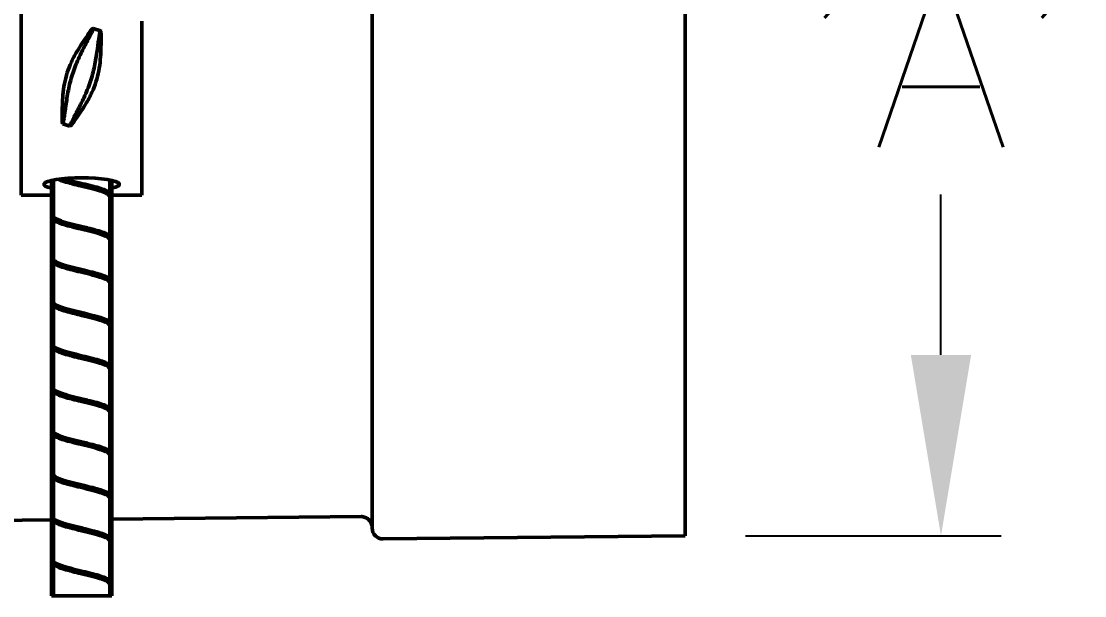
# Model space of a CAD drawing. Header units: inches. Extents: x 6 to 170, y 1 to 50.
# Drawn here: x 161.55 to 170.36, y 8.56 to 13.32 of the extents above; entities that cross this region are included whole.
import ezdxf

# ---------------------------------------------------------------- set-up
doc = ezdxf.new("R2010")
doc.units = ezdxf.units.IN
doc.header["$LTSCALE"] = 8
doc.header["$MEASUREMENT"] = 0
doc.layers.add('Visible (ANSI)', color=7, linetype='Continuous', lineweight=50)
doc.styles.get("Standard").update_dxf_attribs({"font": 'romans.shx'})
doc.dimstyles.get("Standard").update_dxf_attribs({"dimtxt": 1.5, "dimasz": 0.75, "dimexe": 0.5, "dimexo": 0.5, "dimgap": 0.09, "dimtad": 0, "dimtih": 1, "dimtoh": 1, "dimdec": 5, "dimzin": 0, "dimdsep": 46, "dimlunit": 5, "dimtxsty": 'Standard', "dimcen": 0, "dimclrd": 256, "dimclre": 256, "dimclrt": 256, "dimadec": 0, "dimazin": 0, "dimtfac": 0.75, "dimtdec": 5, "dimtofl": 0, "dimtmove": 0, "dimatfit": 3, "dimfxl": 0, "dimtolj": 1, "dimtzin": 0, "dimlwd": -1, "dimlwe": -1, "dimarcsym": 0})

# ---------------------------------------------------------------- blocks, each defined once
blk = doc.blocks.new('*D7')
for p, q in [((167.5521, 17.3073), (169.6722, 17.3073)), ((169.1722, 15.8073), (169.1722, 14.1703)), ((169.1722, 10.5543), (169.1722, 11.8846)), ((167.5521, 9.0543), (169.6722, 9.0543))]:
    blk.add_line(p, q)
for points in [[(168.9222, 15.8073), (169.4222, 15.8073), (169.1722, 17.3073)], [(168.9222, 10.5543), (169.4222, 10.5543), (169.1722, 9.0543)]]:
    blk.add_solid(points)
at = {"layer": 'Defpoints', "color": 0}
for p in [(167.0521, 17.3073), (167.0521, 9.0543), (169.1722, 9.0543)]:
    blk.add_point(p, dxfattribs=at)
at = {"insert": (169.1722, 13.0275), "char_height": 1.5, "attachment_point": 5}
blk.add_mtext("\\A1;'A'", dxfattribs=at)

msp = doc.modelspace()

# ---------------------------------------------------------------- linework, layer by layer
at = {"layer": 'Visible (ANSI)'}
for p, q in [((161.552053, 13.607923), (161.552053, 13.320656)), ((167.052053, 13.523714), (167.052053, 13.134264)), ((161.552053, 12.453521), (161.552053, 13.320656)), ((162.552053, 13.320656), (162.552053, 12.453521)), ((162.208189, 13.242289), (162.148307, 13.261404)), ((164.459063, 13.148531), (164.459063, 10.355896)), ((167.052053, 13.134264), (167.052053, 10.316053)), ((161.552053, 12.453521), (161.552053, 12.084218)), ((161.955799, 12.451594), (161.895917, 12.470708)), ((162.552053, 12.084218), (162.552053, 12.453521)), ((161.552053, 11.878387), (161.552053, 12.084218)), ((162.552053, 12.084218), (162.552053, 11.878387)), ((161.802678, 12.000845), (161.802678, 8.557259)), ((161.818158, 12.004129), (161.818158, 11.70441)), ((162.285948, 11.898724), (162.285948, 12.004129)), ((162.301428, 12.000845), (162.301428, 8.557259)), ((161.802678, 11.878387), (161.552053, 11.878387)), ((162.285948, 11.541581), (162.285948, 11.868297)), ((162.552053, 11.878387), (162.301428, 11.878387)), ((161.818158, 11.673761), (161.818158, 11.347268)), ((162.285948, 11.184438), (162.285948, 11.511154)), ((161.818158, 11.316619), (161.818158, 10.990125)), ((162.285948, 10.827295), (162.285948, 11.154011)), ((161.818158, 10.959476), (161.818158, 10.632982)), ((162.285948, 10.470152), (162.285948, 10.796868)), ((161.818158, 10.602333), (161.818158, 10.275839)), ((162.285948, 10.113009), (162.285948, 10.439725)), ((164.459063, 9.118201), (164.459063, 10.355896)), ((167.052053, 9.054259), (167.052053, 10.316053)), ((161.818158, 10.24519), (161.818158, 9.918696)), ((162.285948, 9.755867), (162.285948, 10.082582)), ((161.818158, 9.888047), (161.818158, 9.561553)), ((162.285948, 9.398724), (162.285948, 9.72544)), ((161.818158, 9.530904), (161.818158, 9.20441)), ((162.285948, 9.041581), (162.285948, 9.368297)), ((161.802678, 9.186568), (123.301428, 8.785513)), ((161.818158, 9.173761), (161.818158, 8.847268)), ((164.368126, 9.213291), (162.301428, 9.191763)), ((162.285948, 8.684438), (162.285948, 9.011154)), ((167.052053, 9.054259), (164.55, 9.028206)), ((161.818158, 8.816619), (161.818158, 8.557259)), ((162.285948, 8.557259), (162.285948, 8.654011)), ((161.818158, 8.557259), (161.802678, 8.557259)), ((162.285948, 8.557259), (161.818158, 8.557259)), ((162.301428, 8.557259), (162.285948, 8.557259))]:
    msp.add_line(p, q, dxfattribs=at)
msp.add_arc((164.549063, 9.118201), 0.09, 180, 270.5965816, dxfattribs=at)
msp.add_ellipse((162.052053, 11.968142), major_axis=(-0.3125, 0), ratio=0.17364818, start_param=2.49476558, end_param=6.93001238, dxfattribs=at)
for points, knots in [([(164.459063, 13.481888), (164.459063, 13.422191), (164.459063, 13.361676), (164.459063, 13.248966), (164.459063, 13.195227), (164.459063, 13.148531)], [0, 0, 0, 0, 0.454891114, 0.454891114, 0.909829767, 0.909829767, 0.909829767, 0.909829767]), ([(161.932972, 12.894509), (161.942311, 12.923764), (161.953778, 12.953245), (161.980108, 13.010625), (161.994949, 13.038535), (162.041383, 13.117965), (162.074721, 13.16528), (162.105493, 13.210207), (162.109526, 13.216117), (162.113504, 13.222007)], [1.09730069, 1.09730069, 1.09730069, 1.09730069, 1.33130605, 1.33130605, 1.56531141, 1.56531141, 2.03332213, 2.03332213, 2.10345787, 2.10345787, 2.10345787, 2.10345787]), ([(162.129918, 13.216768), (162.116351, 13.188491), (162.099634, 13.157324), (162.06316, 13.087775), (162.043279, 13.048945), (162.006519, 12.967209), (161.989708, 12.924267), (161.975841, 12.880825)], [-1.02033115, -1.02033115, -1.02033115, -1.02033115, -0.69495997, -0.69495997, -0.34747998, -0.34747998, 0, 0, 0, 0]), ([(162.113504, 13.222007), (162.113982, 13.222715), (162.114456, 13.223411), (162.12305, 13.235939), (162.131034, 13.245947), (162.142986, 13.2589), (162.146898, 13.261853), (162.148307, 13.261404)], [1.497528794, 1.497528794, 1.497528794, 1.497528794, 1.506293997, 1.506293997, 1.65781056, 1.65781056, 1.809327124, 1.809327124, 1.809327124, 1.809327124]), ([(162.148307, 13.261404), (162.149696, 13.26096), (162.148818, 13.257142), (162.142487, 13.242504), (162.137093, 13.231668), (162.130684, 13.218362), (162.130303, 13.217571), (162.129918, 13.216768)], [1.809327124, 1.809327124, 1.809327124, 1.809327124, 1.958690232, 1.958690232, 2.10805334, 2.10805334, 2.117335061, 2.117335061, 2.117335061, 2.117335061]), ([(162.197317, 13.195254), (162.197468, 13.196132), (162.197616, 13.196997), (162.200102, 13.211556), (162.201983, 13.223513), (162.205304, 13.239112), (162.2068, 13.242732), (162.208189, 13.242289)], [0.290928147, 0.290928147, 0.290928147, 0.290928147, 0.300209869, 0.300209869, 0.449572977, 0.449572977, 0.598936084, 0.598936084, 0.598936084, 0.598936084]), ([(162.208189, 13.242289), (162.209604, 13.241838), (162.211086, 13.237131), (162.213325, 13.219531), (162.214031, 13.206665), (162.213763, 13.191489), (162.213748, 13.190757), (162.213731, 13.190015)], [0.598936084, 0.598936084, 0.598936084, 0.598936084, 0.75103081, 0.75103081, 0.903125536, 0.903125536, 0.9107477, 0.9107477, 0.9107477, 0.9107477]), ([(162.128265, 12.832172), (162.142131, 12.875614), (162.153308, 12.920354), (162.170702, 13.008272), (162.176995, 13.051438), (162.187561, 13.129258), (162.191992, 13.164346), (162.197317, 13.195254)], [6.66177475, 6.66177475, 6.66177475, 6.66177475, 7.00925474, 7.00925474, 7.35673472, 7.35673472, 7.6821059, 7.6821059, 7.6821059, 7.6821059]), ([(162.213731, 13.190015), (162.213561, 13.182909), (162.213423, 13.175756), (162.212476, 13.121308), (162.212236, 13.063429), (162.204063, 12.971786), (162.199989, 12.940439), (162.188205, 12.878416), (162.180472, 12.847743), (162.171134, 12.818488)], [7.00204599, 7.00204599, 7.00204599, 7.00204599, 7.07218173, 7.07218173, 7.54019245, 7.54019245, 7.77419781, 7.77419781, 8.00820317, 8.00820317, 8.00820317, 8.00820317]), ([(161.890375, 12.522982), (161.890545, 12.530088), (161.890683, 12.537242), (161.89163, 12.591689), (161.89187, 12.649568), (161.900043, 12.741212), (161.904117, 12.772559), (161.915901, 12.834582), (161.923634, 12.865254), (161.932972, 12.894509)], [7.00204599, 7.00204599, 7.00204599, 7.00204599, 7.07218173, 7.07218173, 7.54019245, 7.54019245, 7.77419781, 7.77419781, 8.00820317, 8.00820317, 8.00820317, 8.00820317]), ([(161.975841, 12.880825), (161.961975, 12.837384), (161.950798, 12.792644), (161.933404, 12.704726), (161.927111, 12.661559), (161.916545, 12.583739), (161.912114, 12.548651), (161.906789, 12.517743)], [0, 0, 0, 0, 0.34747998, 0.34747998, 0.69495997, 0.69495997, 1.02033115, 1.02033115, 1.02033115, 1.02033115]), ([(161.974188, 12.496229), (161.987755, 12.524506), (162.004472, 12.555673), (162.040946, 12.625223), (162.060827, 12.664052), (162.097587, 12.745789), (162.114398, 12.78873), (162.128265, 12.832172)], [5.6414436, 5.6414436, 5.6414436, 5.6414436, 5.96681478, 5.96681478, 6.31429477, 6.31429477, 6.66177475, 6.66177475, 6.66177475, 6.66177475]), ([(162.171134, 12.818488), (162.161795, 12.789233), (162.150328, 12.759753), (162.123998, 12.702373), (162.109157, 12.674462), (162.062723, 12.595032), (162.029385, 12.547718), (161.998613, 12.50279), (161.99458, 12.49688), (161.990602, 12.49099)], [1.09730069, 1.09730069, 1.09730069, 1.09730069, 1.33130605, 1.33130605, 1.56531141, 1.56531141, 2.03332213, 2.03332213, 2.10345787, 2.10345787, 2.10345787, 2.10345787]), ([(161.895917, 12.470708), (161.894502, 12.47116), (161.89302, 12.475867), (161.890781, 12.493466), (161.890075, 12.506333), (161.890343, 12.521508), (161.890358, 12.522241), (161.890375, 12.522982)], [0.598936084, 0.598936084, 0.598936084, 0.598936084, 0.75103081, 0.75103081, 0.903125536, 0.903125536, 0.9107477, 0.9107477, 0.9107477, 0.9107477]), ([(161.906789, 12.517743), (161.906638, 12.516865), (161.90649, 12.516), (161.904004, 12.501441), (161.902123, 12.489484), (161.898802, 12.473885), (161.897306, 12.470265), (161.895917, 12.470708)], [0.290928147, 0.290928147, 0.290928147, 0.290928147, 0.300209869, 0.300209869, 0.449572977, 0.449572977, 0.598936084, 0.598936084, 0.598936084, 0.598936084]), ([(161.955799, 12.451594), (161.95441, 12.452037), (161.955288, 12.455855), (161.961619, 12.470493), (161.967013, 12.481329), (161.973422, 12.494635), (161.973803, 12.495426), (161.974188, 12.496229)], [1.809325195, 1.809325195, 1.809325195, 1.809325195, 1.958688303, 1.958688303, 2.108051411, 2.108051411, 2.117333132, 2.117333132, 2.117333132, 2.117333132]), ([(161.990602, 12.49099), (161.990187, 12.490375), (161.989774, 12.489769), (161.981201, 12.477245), (161.973171, 12.467167), (161.961149, 12.45412), (161.957214, 12.451142), (161.955799, 12.451594)], [1.49751358, 1.49751358, 1.49751358, 1.49751358, 1.505135743, 1.505135743, 1.657230469, 1.657230469, 1.809325195, 1.809325195, 1.809325195, 1.809325195]), ([(162.013217, 11.963406), (161.987551, 11.969718), (161.96221, 11.976111), (161.916351, 11.988688), (161.895231, 11.995028), (161.86904, 12.004257), (161.861353, 12.007199), (161.854357, 12.010168)], [0, 0, 0, 0, 0.203430746, 0.203430746, 0.404937263, 0.404937263, 0.498244973, 0.498244973, 0.498244973, 0.498244973]), ([(161.901166, 12.015663), (161.924839, 12.00816), (161.952226, 12.000728), (162.01171, 11.985606), (162.043263, 11.978064), (162.08465, 11.967981), (162.094676, 11.965522), (162.104543, 11.963067)], [0.496195462, 0.496195462, 0.496195462, 0.496195462, 0.738837027, 0.738837027, 0.985116036, 0.985116036, 1.064849626, 1.064849626, 1.064849626, 1.064849626]), ([(162.285948, 11.868297), (162.283939, 11.875914), (162.275649, 11.883456), (162.247495, 11.898691), (162.227917, 11.906232), (162.180088, 11.921467), (162.152322, 11.929009), (162.092396, 11.944244), (162.060843, 11.951786), (162.024093, 11.960739), (162.018636, 11.962074), (162.013217, 11.963406)], [0, 0, 0, 0, 0.24627901, 0.24627901, 0.49255802, 0.49255802, 0.73883703, 0.73883703, 0.98511604, 0.98511604, 1.02832352, 1.02832352, 1.02832352, 1.02832352]), ([(162.104543, 11.963067), (162.130006, 11.956731), (162.154877, 11.950313), (162.199355, 11.937679), (162.21955, 11.931307), (162.253602, 11.91844), (162.267696, 11.911832), (162.287598, 11.898246), (162.294371, 11.891978), (162.296522, 11.880958)], [0, 0, 0, 0, 0.203969624, 0.203969624, 0.406026718, 0.406026718, 0.612891389, 0.612891389, 0.811777187, 0.811777187, 0.811777187, 0.811777187]), ([(162.296814, 11.878164), (162.296819, 11.87783), (162.296813, 11.877496), (162.296735, 11.87594), (162.296525, 11.874744), (162.295743, 11.872692), (162.295234, 11.871859), (162.29385, 11.870415), (162.292997, 11.869861), (162.291351, 11.869147), (162.290628, 11.868925), (162.28866, 11.868483), (162.287336, 11.868342), (162.285948, 11.868297)], [0.1897920525, 0.1897920525, 0.1897920525, 0.1897920525, 0.1922294095, 0.1922294095, 0.2012082947, 0.2012082947, 0.209118323, 0.209118323, 0.2174508092, 0.2174508092, 0.2233248553, 0.2233248553, 0.2328669858, 0.2328669858, 0.2328669858, 0.2328669858]), ([(161.80757, 11.691393), (161.807569, 11.691401), (161.807567, 11.691408), (161.807367, 11.692445), (161.807276, 11.693511), (161.807292, 11.694569)], [0.36883489865, 0.36883489865, 0.36883489865, 0.36883489865, 0.36889475462, 0.36889475462, 0.37685065873, 0.37685065873, 0.37685065873, 0.37685065873]), ([(161.807292, 11.694569), (161.807297, 11.694889), (161.807312, 11.695208), (161.807431, 11.696687), (161.80766, 11.697818), (161.808265, 11.699369), (161.808506, 11.699853), (161.809084, 11.700764), (161.809419, 11.701183), (161.8098, 11.701562), (161.81057, 11.70233), (161.811489, 11.7029), (161.813746, 11.703826), (161.815137, 11.704131), (161.817148, 11.704348), (161.817651, 11.704386), (161.818158, 11.70441)], [0.3768506587, 0.3768506587, 0.3768506587, 0.3768506587, 0.379254451, 0.379254451, 0.3880670032, 0.3880670032, 0.3924392295, 0.3924392295, 0.3969048674, 0.3969048674, 0.3969048674, 0.4059502014, 0.4059502014, 0.4165690719, 0.4165690719, 0.4200322562, 0.4200322562, 0.4200322562, 0.4200322562]), ([(162.013217, 11.606263), (161.987551, 11.612575), (161.96221, 11.618968), (161.916351, 11.631545), (161.895231, 11.637885), (161.859037, 11.650639), (161.843675, 11.657185), (161.820335, 11.670875), (161.812156, 11.677471), (161.808174, 11.688819), (161.80783, 11.690063), (161.80757, 11.691393)], [0, 0, 0, 0, 0.203430746, 0.203430746, 0.404937263, 0.404937263, 0.610847612, 0.610847612, 0.824043032, 0.824043032, 0.848613207, 0.848613207, 0.848613207, 0.848613207]), ([(161.818158, 11.70441), (161.820167, 11.696793), (161.828457, 11.689251), (161.856611, 11.674016), (161.876189, 11.666475), (161.924018, 11.65124), (161.951784, 11.643698), (162.01171, 11.628463), (162.043263, 11.620922), (162.08465, 11.610838), (162.094676, 11.60838), (162.104543, 11.605924)], [0, 0, 0, 0, 0.24627901, 0.24627901, 0.49255802, 0.49255802, 0.73883703, 0.73883703, 0.98511604, 0.98511604, 1.06484963, 1.06484963, 1.06484963, 1.06484963]), ([(162.285948, 11.511154), (162.283939, 11.518771), (162.275649, 11.526313), (162.247495, 11.541548), (162.227917, 11.54909), (162.180088, 11.564325), (162.152322, 11.571866), (162.092396, 11.587101), (162.060843, 11.594643), (162.024093, 11.603597), (162.018636, 11.604931), (162.013217, 11.606263)], [0, 0, 0, 0, 0.24627901, 0.24627901, 0.49255802, 0.49255802, 0.73883703, 0.73883703, 0.98511604, 0.98511604, 1.02832352, 1.02832352, 1.02832352, 1.02832352]), ([(162.104543, 11.605924), (162.130006, 11.599588), (162.154877, 11.59317), (162.199355, 11.580536), (162.21955, 11.574164), (162.253602, 11.561298), (162.267696, 11.554689), (162.287598, 11.541103), (162.294371, 11.534835), (162.296522, 11.523816)], [0, 0, 0, 0, 0.203969624, 0.203969624, 0.406026718, 0.406026718, 0.612891389, 0.612891389, 0.811777187, 0.811777187, 0.811777187, 0.811777187]), ([(162.296814, 11.521021), (162.29682, 11.520596), (162.29681, 11.520172), (162.296698, 11.518549), (162.296467, 11.517384), (162.295649, 11.515376), (162.29512, 11.514562), (162.293975, 11.513433), (162.293469, 11.513057), (162.292309, 11.512394), (162.291657, 11.512122), (162.289641, 11.511488), (162.288141, 11.511265), (162.286334, 11.511168), (162.286141, 11.51116), (162.285948, 11.511154)], [0.200182473, 0.200182473, 0.200182473, 0.200182473, 0.2033980629, 0.2033980629, 0.2125840261, 0.2125840261, 0.2208186966, 0.2208186966, 0.2261883639, 0.2261883639, 0.2320540395, 0.2320540395, 0.2434050849, 0.2434050849, 0.2447579396, 0.2447579396, 0.2447579396, 0.2447579396]), ([(161.80757, 11.33425), (161.807519, 11.334512), (161.807475, 11.334776), (161.807329, 11.335828), (161.80728, 11.336629), (161.807292, 11.337426)], [0.35943356133, 0.35943356133, 0.35943356133, 0.35943356133, 0.36146243866, 0.36146243866, 0.36744599074, 0.36744599074, 0.36744599074, 0.36744599074]), ([(161.807292, 11.337426), (161.807301, 11.337996), (161.807342, 11.338564), (161.807579, 11.340333), (161.807898, 11.341484), (161.808913, 11.343475), (161.809561, 11.34428), (161.811213, 11.34561), (161.812183, 11.346096), (161.813253, 11.346451), (161.814583, 11.346893), (161.816079, 11.347136), (161.817841, 11.347251), (161.818, 11.34726), (161.818158, 11.347268)], [0.3674459907, 0.3674459907, 0.3674459907, 0.3674459907, 0.3717271464, 0.3717271464, 0.3810225237, 0.3810225237, 0.3897607656, 0.3897607656, 0.3987126221, 0.3987126221, 0.3987126221, 0.4098375879, 0.4098375879, 0.410931022, 0.410931022, 0.410931022, 0.410931022]), ([(162.013217, 11.24912), (161.987551, 11.255432), (161.96221, 11.261825), (161.916351, 11.274402), (161.895231, 11.280742), (161.859037, 11.293496), (161.843675, 11.300042), (161.820335, 11.313732), (161.812156, 11.320328), (161.808174, 11.331676), (161.80783, 11.332921), (161.80757, 11.33425)], [0, 0, 0, 0, 0.203430746, 0.203430746, 0.404937263, 0.404937263, 0.610847612, 0.610847612, 0.824043032, 0.824043032, 0.848613207, 0.848613207, 0.848613207, 0.848613207]), ([(161.818158, 11.347268), (161.820167, 11.33965), (161.828457, 11.332108), (161.856611, 11.316873), (161.876189, 11.309332), (161.924018, 11.294097), (161.951784, 11.286555), (162.01171, 11.27132), (162.043263, 11.263779), (162.08465, 11.253695), (162.094676, 11.251237), (162.104543, 11.248781)], [0, 0, 0, 0, 0.24627901, 0.24627901, 0.49255802, 0.49255802, 0.73883703, 0.73883703, 0.98511604, 0.98511604, 1.06484963, 1.06484963, 1.06484963, 1.06484963]), ([(162.285948, 11.154011), (162.283939, 11.161628), (162.275649, 11.16917), (162.247495, 11.184405), (162.227917, 11.191947), (162.180088, 11.207182), (162.152322, 11.214723), (162.092396, 11.229958), (162.060843, 11.2375), (162.024093, 11.246454), (162.018636, 11.247788), (162.013217, 11.24912)], [0, 0, 0, 0, 0.24627901, 0.24627901, 0.49255802, 0.49255802, 0.73883703, 0.73883703, 0.98511604, 0.98511604, 1.02832352, 1.02832352, 1.02832352, 1.02832352]), ([(162.104543, 11.248781), (162.130006, 11.242445), (162.154877, 11.236027), (162.199355, 11.223393), (162.21955, 11.217021), (162.253602, 11.204155), (162.267696, 11.197546), (162.287598, 11.18396), (162.294371, 11.177692), (162.296522, 11.166673)], [0, 0, 0, 0, 0.203969624, 0.203969624, 0.406026718, 0.406026718, 0.612891389, 0.612891389, 0.811777187, 0.811777187, 0.811777187, 0.811777187]), ([(162.296814, 11.163878), (162.296824, 11.163202), (162.296791, 11.162526), (162.296567, 11.160722), (162.296281, 11.159636), (162.295356, 11.157751), (162.294764, 11.15699), (162.293521, 11.155946), (162.292971, 11.155601), (162.291725, 11.155), (162.291029, 11.154759), (162.288975, 11.154232), (162.287504, 11.154062), (162.285948, 11.154011)], [0.4252749174, 0.4252749174, 0.4252749174, 0.4252749174, 0.4304263152, 0.4304263152, 0.4393240915, 0.4393240915, 0.4476179655, 0.4476179655, 0.4531368502, 0.4531368502, 0.4591944322, 0.4591944322, 0.4702656932, 0.4702656932, 0.4702656932, 0.4702656932]), ([(162.296522, 11.166673), (162.296569, 11.166435), (162.29661, 11.166196), (162.296645, 11.165955), (162.296746, 11.165272), (162.296803, 11.164575), (162.296814, 11.163878)], [0.41809649147, 0.41809649147, 0.41809649147, 0.41809649147, 0.41996680535, 0.41996680535, 0.41996680535, 0.42527491742, 0.42527491742, 0.42527491742, 0.42527491742]), ([(161.80757, 10.977107), (161.807562, 10.977151), (161.807554, 10.977195), (161.807361, 10.978234), (161.807276, 10.979262), (161.807292, 10.980283)], [0.37843930434, 0.37843930434, 0.37843930434, 0.37843930434, 0.37878207808, 0.37878207808, 0.38654088581, 0.38654088581, 0.38654088581, 0.38654088581]), ([(161.807292, 10.980283), (161.807296, 10.98055), (161.807308, 10.980817), (161.807411, 10.982314), (161.807648, 10.983518), (161.808083, 10.984617), (161.808485, 10.985633), (161.80904, 10.986512), (161.810539, 10.988021), (161.811453, 10.988594), (161.813699, 10.989527), (161.815084, 10.989835), (161.817109, 10.99006), (161.817631, 10.990099), (161.818158, 10.990125)], [0.3865408858, 0.3865408858, 0.3865408858, 0.3865408858, 0.3885710722, 0.3885710722, 0.3979903368, 0.3979903368, 0.3979903368, 0.4066991123, 0.4066991123, 0.4157857445, 0.4157857445, 0.4264412276, 0.4264412276, 0.4300614581, 0.4300614581, 0.4300614581, 0.4300614581]), ([(162.013217, 10.891978), (161.987551, 10.898289), (161.96221, 10.904682), (161.916351, 10.917259), (161.895231, 10.923599), (161.859037, 10.936354), (161.843675, 10.942899), (161.820335, 10.956589), (161.812156, 10.963185), (161.808174, 10.974534), (161.80783, 10.975778), (161.80757, 10.977107)], [0, 0, 0, 0, 0.203430746, 0.203430746, 0.404937263, 0.404937263, 0.610847612, 0.610847612, 0.824043032, 0.824043032, 0.848613207, 0.848613207, 0.848613207, 0.848613207]), ([(161.818158, 10.990125), (161.820167, 10.982507), (161.828457, 10.974966), (161.856611, 10.959731), (161.876189, 10.952189), (161.924018, 10.936954), (161.951784, 10.929412), (162.01171, 10.914177), (162.043263, 10.906636), (162.08465, 10.896552), (162.094676, 10.894094), (162.104543, 10.891638)], [0, 0, 0, 0, 0.24627901, 0.24627901, 0.49255802, 0.49255802, 0.73883703, 0.73883703, 0.98511604, 0.98511604, 1.06484963, 1.06484963, 1.06484963, 1.06484963]), ([(162.285948, 10.796868), (162.283939, 10.804486), (162.275649, 10.812027), (162.247495, 10.827262), (162.227917, 10.834804), (162.180088, 10.850039), (162.152322, 10.85758), (162.092396, 10.872815), (162.060843, 10.880357), (162.024093, 10.889311), (162.018636, 10.890645), (162.013217, 10.891978)], [0, 0, 0, 0, 0.24627901, 0.24627901, 0.49255802, 0.49255802, 0.73883703, 0.73883703, 0.98511604, 0.98511604, 1.02832352, 1.02832352, 1.02832352, 1.02832352]), ([(162.104543, 10.891639), (162.130006, 10.885302), (162.154877, 10.878885), (162.199355, 10.86625), (162.21955, 10.859878), (162.253602, 10.847012), (162.267696, 10.840403), (162.287598, 10.826817), (162.294371, 10.820549), (162.296522, 10.80953)], [0, 0, 0, 0, 0.203969624, 0.203969624, 0.406026718, 0.406026718, 0.612891389, 0.612891389, 0.811777187, 0.811777187, 0.811777187, 0.811777187]), ([(162.296814, 10.806736), (162.296816, 10.806599), (162.296816, 10.806462), (162.296801, 10.805053), (162.296633, 10.80379), (162.295928, 10.80164), (162.295463, 10.800768), (162.294171, 10.799254), (162.293374, 10.798665), (162.291812, 10.797892), (162.291122, 10.797646), (162.289049, 10.797098), (162.287544, 10.796921), (162.285948, 10.796868)], [0.4324840395, 0.4324840395, 0.4324840395, 0.4324840395, 0.4335329654, 0.4335329654, 0.443318181, 0.443318181, 0.4516638398, 0.4516638398, 0.4602611352, 0.4602611352, 0.466316737, 0.466316737, 0.477688633, 0.477688633, 0.477688633, 0.477688633]), ([(161.80757, 10.619964), (161.807529, 10.620177), (161.807492, 10.620391), (161.807335, 10.62144), (161.807279, 10.622293), (161.807292, 10.623141)], [0.37519647472, 0.37519647472, 0.37519647472, 0.37519647472, 0.37693413434, 0.37693413434, 0.38364484121, 0.38364484121, 0.38364484121, 0.38364484121]), ([(161.807292, 10.623141), (161.8073, 10.623662), (161.807335, 10.624182), (161.807549, 10.625915), (161.807856, 10.62708), (161.808851, 10.629098), (161.809488, 10.629916), (161.811139, 10.631283), (161.812144, 10.631802), (161.814048, 10.632426), (161.814831, 10.632603), (161.816464, 10.632863), (161.81731, 10.632941), (161.818158, 10.632982)], [0.3836448412, 0.3836448412, 0.3836448412, 0.3836448412, 0.3877740914, 0.3877740914, 0.397624591, 0.397624591, 0.4068361571, 0.4068361571, 0.4164404089, 0.4164404089, 0.4226952118, 0.4226952118, 0.4291710192, 0.4291710192, 0.4291710192, 0.4291710192]), ([(162.013217, 10.534835), (161.987551, 10.541147), (161.96221, 10.547539), (161.916351, 10.560116), (161.895231, 10.566457), (161.859037, 10.579211), (161.843675, 10.585757), (161.820335, 10.599446), (161.812156, 10.606042), (161.808174, 10.617391), (161.80783, 10.618635), (161.80757, 10.619964)], [0, 0, 0, 0, 0.203430746, 0.203430746, 0.404937263, 0.404937263, 0.610847612, 0.610847612, 0.824043032, 0.824043032, 0.848613207, 0.848613207, 0.848613207, 0.848613207]), ([(161.818158, 10.632982), (161.820167, 10.625364), (161.828457, 10.617823), (161.856611, 10.602588), (161.876189, 10.595046), (161.924018, 10.579811), (161.951784, 10.57227), (162.01171, 10.557035), (162.043263, 10.549493), (162.08465, 10.539409), (162.094676, 10.536951), (162.104543, 10.534496)], [0, 0, 0, 0, 0.24627901, 0.24627901, 0.49255802, 0.49255802, 0.73883703, 0.73883703, 0.98511604, 0.98511604, 1.06484963, 1.06484963, 1.06484963, 1.06484963]), ([(162.285948, 10.439725), (162.283939, 10.447343), (162.275649, 10.454884), (162.247495, 10.470119), (162.227917, 10.477661), (162.180088, 10.492896), (162.152322, 10.500438), (162.092396, 10.515673), (162.060843, 10.523214), (162.024093, 10.532168), (162.018636, 10.533502), (162.013217, 10.534835)], [0, 0, 0, 0, 0.24627901, 0.24627901, 0.49255802, 0.49255802, 0.73883703, 0.73883703, 0.98511604, 0.98511604, 1.02832352, 1.02832352, 1.02832352, 1.02832352]), ([(162.104543, 10.534496), (162.130006, 10.528159), (162.154877, 10.521742), (162.199355, 10.509107), (162.21955, 10.502735), (162.253602, 10.489869), (162.267696, 10.483261), (162.287598, 10.469674), (162.294371, 10.463406), (162.296522, 10.452387)], [0, 0, 0, 0, 0.203969624, 0.203969624, 0.406026718, 0.406026718, 0.612891389, 0.612891389, 0.811777187, 0.811777187, 0.811777187, 0.811777187]), ([(162.296814, 10.449593), (162.296824, 10.448916), (162.296791, 10.448241), (162.296567, 10.446436), (162.296281, 10.44535), (162.295356, 10.443465), (162.294764, 10.442704), (162.293521, 10.44166), (162.292971, 10.441316), (162.291725, 10.440714), (162.291029, 10.440473), (162.288975, 10.439946), (162.287504, 10.439777), (162.285948, 10.439725)], [0.4252629105, 0.4252629105, 0.4252629105, 0.4252629105, 0.4304142272, 0.4304142272, 0.4393118948, 0.4393118948, 0.4476055892, 0.4476055892, 0.4531243019, 0.4531243019, 0.4591816413, 0.4591816413, 0.4702524139, 0.4702524139, 0.4702524139, 0.4702524139]), ([(162.296522, 10.452387), (162.296569, 10.45215), (162.29661, 10.45191), (162.296645, 10.45167), (162.296746, 10.450987), (162.296803, 10.450289), (162.296814, 10.449593)], [0.41808449305, 0.41808449305, 0.41808449305, 0.41808449305, 0.41995475991, 0.41995475991, 0.41995475991, 0.42526291053, 0.42526291053, 0.42526291053, 0.42526291053]), ([(161.80757, 10.262822), (161.807473, 10.263318), (161.807402, 10.263822), (161.807305, 10.264884), (161.807284, 10.265442), (161.807292, 10.265998)], [0.39774755854, 0.39774755854, 0.39774755854, 0.39774755854, 0.40221639818, 0.40221639818, 0.40707367037, 0.40707367037, 0.40707367037, 0.40707367037]), ([(161.807292, 10.265998), (161.807305, 10.266799), (161.80738, 10.267595), (161.807743, 10.269529), (161.808116, 10.27061), (161.809236, 10.272479), (161.809939, 10.273224), (161.811728, 10.274473), (161.812826, 10.274939), (161.815322, 10.275591), (161.816701, 10.275769), (161.818158, 10.275839)], [0.4070736704, 0.4070736704, 0.4070736704, 0.4070736704, 0.4140736516, 0.4140736516, 0.4246410493, 0.4246410493, 0.434805854, 0.434805854, 0.4458536327, 0.4458536327, 0.4570245036, 0.4570245036, 0.4570245036, 0.4570245036]), ([(162.013217, 10.177692), (161.987551, 10.184004), (161.96221, 10.190397), (161.916351, 10.202973), (161.895231, 10.209314), (161.859037, 10.222068), (161.843675, 10.228614), (161.820335, 10.242304), (161.812156, 10.248899), (161.808174, 10.260248), (161.80783, 10.261492), (161.80757, 10.262821)], [0, 0, 0, 0, 0.203430746, 0.203430746, 0.404937263, 0.404937263, 0.610847612, 0.610847612, 0.824043032, 0.824043032, 0.848613207, 0.848613207, 0.848613207, 0.848613207]), ([(161.818158, 10.275839), (161.820167, 10.268222), (161.828457, 10.26068), (161.856611, 10.245445), (161.876189, 10.237903), (161.924018, 10.222668), (161.951784, 10.215127), (162.01171, 10.199892), (162.043263, 10.19235), (162.08465, 10.182266), (162.094676, 10.179808), (162.104543, 10.177353)], [0, 0, 0, 0, 0.24627901, 0.24627901, 0.49255802, 0.49255802, 0.73883703, 0.73883703, 0.98511604, 0.98511604, 1.06484963, 1.06484963, 1.06484963, 1.06484963]), ([(162.285948, 10.082582), (162.283939, 10.0902), (162.275649, 10.097741), (162.247495, 10.112976), (162.227917, 10.120518), (162.180088, 10.135753), (162.152322, 10.143295), (162.092396, 10.15853), (162.060843, 10.166071), (162.024093, 10.175025), (162.018636, 10.176359), (162.013217, 10.177692)], [0, 0, 0, 0, 0.24627901, 0.24627901, 0.49255802, 0.49255802, 0.73883703, 0.73883703, 0.98511604, 0.98511604, 1.02832352, 1.02832352, 1.02832352, 1.02832352]), ([(162.104543, 10.177353), (162.130006, 10.171017), (162.154877, 10.164599), (162.199355, 10.151964), (162.21955, 10.145592), (162.253602, 10.132726), (162.267696, 10.126118), (162.287598, 10.112531), (162.294371, 10.106264), (162.296522, 10.095244)], [0, 0, 0, 0, 0.203969624, 0.203969624, 0.406026718, 0.406026718, 0.612891389, 0.612891389, 0.811777187, 0.811777187, 0.811777187, 0.811777187]), ([(162.296814, 10.09245), (162.296817, 10.09223), (162.296816, 10.09201), (162.296776, 10.090537), (162.296589, 10.089303), (162.295853, 10.087194), (162.295369, 10.08634), (162.29404, 10.084855), (162.29322, 10.084281), (162.29117, 10.083319), (162.289881, 10.082984), (162.287643, 10.082675), (162.286804, 10.082611), (162.285948, 10.082582)], [0.1915703884, 0.1915703884, 0.1915703884, 0.1915703884, 0.1932465161, 0.1932465161, 0.202831746, 0.202831746, 0.211131424, 0.211131424, 0.2197778812, 0.2197778812, 0.230077806, 0.230077806, 0.2359190284, 0.2359190284, 0.2359190284, 0.2359190284]), ([(161.80757, 9.905679), (161.807431, 9.906389), (161.807345, 9.907115), (161.807293, 9.908181), (161.807287, 9.908518), (161.807292, 9.908855)], [0.19365485599, 0.19365485599, 0.19365485599, 0.19365485599, 0.19919025146, 0.19919025146, 0.20173580921, 0.20173580921, 0.20173580921, 0.20173580921]), ([(161.807292, 9.908855), (161.807308, 9.909866), (161.807423, 9.910872), (161.807925, 9.912944), (161.808348, 9.913963), (161.80957, 9.915722), (161.810328, 9.916415), (161.812236, 9.917572), (161.813412, 9.917996), (161.81581, 9.918508), (161.816963, 9.918639), (161.818158, 9.918696)], [0.2017358092, 0.2017358092, 0.2017358092, 0.2017358092, 0.2093917197, 0.2093917197, 0.2183592436, 0.2183592436, 0.2271757433, 0.2271757433, 0.2370177383, 0.2370177383, 0.2450975683, 0.2450975683, 0.2450975683, 0.2450975683]), ([(162.013217, 9.820549), (161.987551, 9.826861), (161.96221, 9.833254), (161.916351, 9.84583), (161.895231, 9.852171), (161.859037, 9.864925), (161.843675, 9.871471), (161.820335, 9.885161), (161.812156, 9.891756), (161.808174, 9.903105), (161.80783, 9.904349), (161.80757, 9.905679)], [0, 0, 0, 0, 0.203430746, 0.203430746, 0.404937263, 0.404937263, 0.610847612, 0.610847612, 0.824043032, 0.824043032, 0.848613207, 0.848613207, 0.848613207, 0.848613207]), ([(161.818158, 9.918696), (161.820167, 9.911079), (161.828457, 9.903537), (161.856611, 9.888302), (161.876189, 9.88076), (161.924018, 9.865525), (161.951784, 9.857984), (162.01171, 9.842749), (162.043263, 9.835207), (162.08465, 9.825124), (162.094676, 9.822665), (162.104543, 9.82021)], [0, 0, 0, 0, 0.24627901, 0.24627901, 0.49255802, 0.49255802, 0.73883703, 0.73883703, 0.98511604, 0.98511604, 1.06484963, 1.06484963, 1.06484963, 1.06484963]), ([(162.285948, 9.72544), (162.283939, 9.733057), (162.275649, 9.740599), (162.247495, 9.755834), (162.227917, 9.763375), (162.180088, 9.77861), (162.152322, 9.786152), (162.092396, 9.801387), (162.060843, 9.808928), (162.024093, 9.817882), (162.018636, 9.819216), (162.013217, 9.820549)], [0, 0, 0, 0, 0.24627901, 0.24627901, 0.49255802, 0.49255802, 0.73883703, 0.73883703, 0.98511604, 0.98511604, 1.02832352, 1.02832352, 1.02832352, 1.02832352]), ([(162.104543, 9.82021), (162.130006, 9.813874), (162.154877, 9.807456), (162.199355, 9.794822), (162.21955, 9.788449), (162.253602, 9.775583), (162.267696, 9.768975), (162.287598, 9.755389), (162.294371, 9.749121), (162.296522, 9.738101)], [0, 0, 0, 0, 0.203969624, 0.203969624, 0.406026718, 0.406026718, 0.612891389, 0.612891389, 0.811777187, 0.811777187, 0.811777187, 0.811777187]), ([(162.296814, 9.735307), (162.296824, 9.73463), (162.296791, 9.733954), (162.296567, 9.732148), (162.296281, 9.731063), (162.295355, 9.729178), (162.294763, 9.728417), (162.29322, 9.727122), (162.292264, 9.726621), (162.289864, 9.725821), (162.288392, 9.725582), (162.286519, 9.725463), (162.286234, 9.725449), (162.285948, 9.72544)], [0.4033650755, 0.4033650755, 0.4033650755, 0.4033650755, 0.408528082, 0.408528082, 0.4174664401, 0.4174664401, 0.4258234337, 0.4258234337, 0.4347714159, 0.4347714159, 0.4453461695, 0.4453461695, 0.4472320325, 0.4472320325, 0.4472320325, 0.4472320325]), ([(162.296523, 9.738101), (162.296569, 9.737864), (162.29661, 9.737625), (162.296645, 9.737384), (162.296746, 9.736701), (162.296803, 9.736003), (162.296814, 9.735307)], [0.39618211705, 0.39618211705, 0.39618211705, 0.39618211705, 0.39805269468, 0.39805269468, 0.39805269468, 0.40336507552, 0.40336507552, 0.40336507552, 0.40336507552]), ([(161.80757, 9.548536), (161.807429, 9.549255), (161.807343, 9.549991), (161.807292, 9.551058), (161.807287, 9.551385), (161.807292, 9.551712)], [0.20632631581, 0.20632631581, 0.20632631581, 0.20632631581, 0.2119838659, 0.2119838659, 0.21447652895, 0.21447652895, 0.21447652895, 0.21447652895]), ([(161.807292, 9.551712), (161.807308, 9.552733), (161.807425, 9.553747), (161.807934, 9.555826), (161.80836, 9.556842), (161.809586, 9.558596), (161.810347, 9.559286), (161.81226, 9.56044), (161.81344, 9.560861), (161.815832, 9.561368), (161.816975, 9.561497), (161.818158, 9.561553)], [0.2144765289, 0.2144765289, 0.2144765289, 0.2144765289, 0.2222697322, 0.2222697322, 0.2313065156, 0.2313065156, 0.2402001913, 0.2402001913, 0.2501394448, 0.2501394448, 0.2582108371, 0.2582108371, 0.2582108371, 0.2582108371]), ([(162.013217, 9.463406), (161.987551, 9.469718), (161.96221, 9.476111), (161.916351, 9.488688), (161.895231, 9.495028), (161.859037, 9.507782), (161.843675, 9.514328), (161.820335, 9.528018), (161.812156, 9.534613), (161.808174, 9.545962), (161.80783, 9.547206), (161.80757, 9.548536)], [0, 0, 0, 0, 0.203430746, 0.203430746, 0.404937263, 0.404937263, 0.610847612, 0.610847612, 0.824043032, 0.824043032, 0.848613207, 0.848613207, 0.848613207, 0.848613207]), ([(161.818158, 9.561553), (161.820167, 9.553936), (161.828457, 9.546394), (161.856611, 9.531159), (161.876189, 9.523618), (161.924018, 9.508383), (161.951784, 9.500841), (162.01171, 9.485606), (162.043263, 9.478064), (162.08465, 9.467981), (162.094676, 9.465522), (162.104543, 9.463067)], [0, 0, 0, 0, 0.24627901, 0.24627901, 0.49255802, 0.49255802, 0.73883703, 0.73883703, 0.98511604, 0.98511604, 1.06484963, 1.06484963, 1.06484963, 1.06484963]), ([(162.285948, 9.368297), (162.283939, 9.375914), (162.275649, 9.383456), (162.247495, 9.398691), (162.227917, 9.406232), (162.180088, 9.421467), (162.152322, 9.429009), (162.092396, 9.444244), (162.060843, 9.451786), (162.024093, 9.460739), (162.018636, 9.462074), (162.013217, 9.463406)], [0, 0, 0, 0, 0.24627901, 0.24627901, 0.49255802, 0.49255802, 0.73883703, 0.73883703, 0.98511604, 0.98511604, 1.02832352, 1.02832352, 1.02832352, 1.02832352]), ([(162.104543, 9.463067), (162.130006, 9.456731), (162.154877, 9.450313), (162.199355, 9.437679), (162.21955, 9.431307), (162.253602, 9.41844), (162.267696, 9.411832), (162.287598, 9.398246), (162.294371, 9.391978), (162.296522, 9.380958)], [0, 0, 0, 0, 0.203969624, 0.203969624, 0.406026718, 0.406026718, 0.612891389, 0.612891389, 0.811777187, 0.811777187, 0.811777187, 0.811777187]), ([(162.296814, 9.378164), (162.296828, 9.377236), (162.296761, 9.376308), (162.296393, 9.374327), (162.29605, 9.373318), (162.295012, 9.371566), (162.29436, 9.370865), (162.292685, 9.369671), (162.291639, 9.369216), (162.289082, 9.36853), (162.287561, 9.36835), (162.285948, 9.368297)], [0.3991340726, 0.3991340726, 0.3991340726, 0.3991340726, 0.4062073683, 0.4062073683, 0.4148440588, 0.4148440588, 0.4231638842, 0.4231638842, 0.4324220678, 0.4324220678, 0.4430268626, 0.4430268626, 0.4430268626, 0.4430268626]), ([(162.296523, 9.380958), (162.29662, 9.380462), (162.296692, 9.379957), (162.296742, 9.379449), (162.296783, 9.379023), (162.296807, 9.378594), (162.296814, 9.378164)], [0.39195298861, 0.39195298861, 0.39195298861, 0.39195298861, 0.39586108168, 0.39586108168, 0.39586108168, 0.3991340726, 0.3991340726, 0.3991340726, 0.3991340726]), ([(161.80757, 9.191393), (161.807473, 9.19189), (161.807402, 9.192395), (161.807305, 9.193456), (161.807284, 9.194014), (161.807292, 9.194569)], [0.39774355225, 0.39774355225, 0.39774355225, 0.39774355225, 0.40221810039, 0.40221810039, 0.40706949981, 0.40706949981, 0.40706949981, 0.40706949981]), ([(161.807292, 9.194569), (161.807305, 9.195371), (161.80738, 9.196168), (161.807744, 9.198102), (161.808117, 9.199183), (161.809237, 9.201051), (161.80994, 9.201797), (161.81173, 9.203045), (161.812827, 9.203511), (161.815324, 9.204163), (161.816702, 9.204341), (161.818158, 9.20441)], [0.4070694998, 0.4070694998, 0.4070694998, 0.4070694998, 0.41407489, 0.41407489, 0.4246413999, 0.4246413999, 0.4348059911, 0.4348059911, 0.4458544795, 0.4458544795, 0.4570196833, 0.4570196833, 0.4570196833, 0.4570196833]), ([(162.013217, 9.106263), (161.987551, 9.112575), (161.96221, 9.118968), (161.916351, 9.131545), (161.895231, 9.137885), (161.859037, 9.150639), (161.843675, 9.157185), (161.820335, 9.170875), (161.812156, 9.177471), (161.808174, 9.188819), (161.80783, 9.190063), (161.80757, 9.191393)], [0, 0, 0, 0, 0.203430746, 0.203430746, 0.404937263, 0.404937263, 0.610847612, 0.610847612, 0.824043032, 0.824043032, 0.848613207, 0.848613207, 0.848613207, 0.848613207]), ([(161.818158, 9.20441), (161.820167, 9.196793), (161.828457, 9.189251), (161.856611, 9.174016), (161.876189, 9.166475), (161.924018, 9.15124), (161.951784, 9.143698), (162.01171, 9.128463), (162.043263, 9.120922), (162.08465, 9.110838), (162.094676, 9.10838), (162.104543, 9.105924)], [0, 0, 0, 0, 0.24627901, 0.24627901, 0.49255802, 0.49255802, 0.73883703, 0.73883703, 0.98511604, 0.98511604, 1.06484963, 1.06484963, 1.06484963, 1.06484963]), ([(164.368126, 9.213291), (164.379844, 9.213413), (164.391475, 9.211245), (164.41325, 9.202573), (164.423187, 9.196152), (164.440039, 9.179862), (164.446794, 9.170149), (164.453986, 9.153736), (164.45588, 9.147815), (164.458422, 9.135679), (164.459063, 9.129496), (164.459063, 9.123296)], [0, 0, 0, 0, 0.089301327, 0.089301327, 0.178602653, 0.178602653, 0.26790398, 0.26790398, 0.315146917, 0.315146917, 0.362389854, 0.362389854, 0.362389854, 0.362389854]), ([(162.285948, 9.011154), (162.283939, 9.018771), (162.275649, 9.026313), (162.247495, 9.041548), (162.227917, 9.04909), (162.180088, 9.064325), (162.152322, 9.071866), (162.092396, 9.087101), (162.060843, 9.094643), (162.024093, 9.103597), (162.018636, 9.104931), (162.013217, 9.106263)], [0, 0, 0, 0, 0.24627901, 0.24627901, 0.49255802, 0.49255802, 0.73883703, 0.73883703, 0.98511604, 0.98511604, 1.02832352, 1.02832352, 1.02832352, 1.02832352]), ([(162.104543, 9.105924), (162.130006, 9.099588), (162.154877, 9.09317), (162.199355, 9.080536), (162.21955, 9.074164), (162.253602, 9.061298), (162.267696, 9.054689), (162.287598, 9.041103), (162.294371, 9.034835), (162.296522, 9.023815)], [0, 0, 0, 0, 0.203969624, 0.203969624, 0.406026718, 0.406026718, 0.612891389, 0.612891389, 0.811777187, 0.811777187, 0.811777187, 0.811777187]), ([(162.296814, 9.021021), (162.296824, 9.020345), (162.296791, 9.019669), (162.296567, 9.017863), (162.296281, 9.016777), (162.295355, 9.014893), (162.294763, 9.014132), (162.29322, 9.012836), (162.292265, 9.012336), (162.289864, 9.011535), (162.288392, 9.011297), (162.286519, 9.011177), (162.286234, 9.011163), (162.285948, 9.011154)], [0.417878671, 0.417878671, 0.417878671, 0.417878671, 0.4230865849, 0.4230865849, 0.4321036876, 0.4321036876, 0.4405341613, 0.4405341613, 0.4495606349, 0.4495606349, 0.460228049, 0.460228049, 0.4621310574, 0.4621310574, 0.4621310574, 0.4621310574]), ([(162.296523, 9.023815), (162.296569, 9.023578), (162.29661, 9.023339), (162.296746, 9.022415), (162.296803, 9.021718), (162.296814, 9.021021)], [0.41063356743, 0.41063356743, 0.41063356743, 0.41063356743, 0.41251889245, 0.41251889245, 0.41787867097, 0.41787867097, 0.41787867097, 0.41787867097]), ([(161.80757, 8.83425), (161.807498, 8.834621), (161.80744, 8.834997), (161.807316, 8.836054), (161.807281, 8.836742), (161.807292, 8.837426)], [0.37409280016, 0.37409280016, 0.37409280016, 0.37409280016, 0.37696993648, 0.37696993648, 0.3821097739, 0.3821097739, 0.3821097739, 0.3821097739]), ([(161.807292, 8.837426), (161.807303, 8.838104), (161.807358, 8.838779), (161.807578, 8.840164), (161.807753, 8.840868), (161.80824, 8.842198), (161.80855, 8.842815), (161.808936, 8.843379), (161.809536, 8.844255), (161.810288, 8.844953), (161.812183, 8.84612), (161.813351, 8.846548), (161.81576, 8.847074), (161.816937, 8.847209), (161.818158, 8.847268)], [0.3821097739, 0.3821097739, 0.3821097739, 0.3821097739, 0.3872039956, 0.3872039956, 0.3928251793, 0.3928251793, 0.3984422247, 0.3984422247, 0.3984422247, 0.4071726646, 0.4071726646, 0.4168933733, 0.4168933733, 0.4250635496, 0.4250635496, 0.4250635496, 0.4250635496]), ([(162.013217, 8.74912), (161.987551, 8.755432), (161.96221, 8.761825), (161.916351, 8.774402), (161.895231, 8.780742), (161.859037, 8.793496), (161.843675, 8.800042), (161.820335, 8.813732), (161.812156, 8.820328), (161.808174, 8.831676), (161.80783, 8.832921), (161.80757, 8.83425)], [0, 0, 0, 0, 0.203430746, 0.203430746, 0.404937263, 0.404937263, 0.610847612, 0.610847612, 0.824043032, 0.824043032, 0.848613207, 0.848613207, 0.848613207, 0.848613207]), ([(161.818158, 8.847268), (161.820167, 8.83965), (161.828457, 8.832108), (161.856611, 8.816873), (161.876189, 8.809332), (161.924018, 8.794097), (161.951784, 8.786555), (162.01171, 8.77132), (162.043263, 8.763779), (162.08465, 8.753695), (162.094676, 8.751237), (162.104543, 8.748781)], [0, 0, 0, 0, 0.24627901, 0.24627901, 0.49255802, 0.49255802, 0.73883703, 0.73883703, 0.98511604, 0.98511604, 1.06484963, 1.06484963, 1.06484963, 1.06484963]), ([(162.285948, 8.654011), (162.283939, 8.661628), (162.275649, 8.66917), (162.247495, 8.684405), (162.227917, 8.691947), (162.180088, 8.707182), (162.152322, 8.714723), (162.092396, 8.729958), (162.060843, 8.7375), (162.024093, 8.746454), (162.018636, 8.747788), (162.013217, 8.74912)], [0, 0, 0, 0, 0.24627901, 0.24627901, 0.49255802, 0.49255802, 0.73883703, 0.73883703, 0.98511604, 0.98511604, 1.02832352, 1.02832352, 1.02832352, 1.02832352]), ([(162.104543, 8.748781), (162.130006, 8.742445), (162.154877, 8.736027), (162.199355, 8.723393), (162.21955, 8.717021), (162.253602, 8.704155), (162.267696, 8.697546), (162.287598, 8.68396), (162.294371, 8.677692), (162.296522, 8.666673)], [0, 0, 0, 0, 0.203969624, 0.203969624, 0.406026718, 0.406026718, 0.612891389, 0.612891389, 0.811777187, 0.811777187, 0.811777187, 0.811777187]), ([(162.296814, 8.663878), (162.296828, 8.662984), (162.296766, 8.66209), (162.29642, 8.660132), (162.296084, 8.659113), (162.295062, 8.657343), (162.294418, 8.656635), (162.292763, 8.655427), (162.29173, 8.654965), (162.289161, 8.654254), (162.287604, 8.654066), (162.285948, 8.654011)], [0.2041550678, 0.2041550678, 0.2041550678, 0.2041550678, 0.211124975, 0.211124975, 0.2200006788, 0.2200006788, 0.228516993, 0.228516993, 0.237949505, 0.237949505, 0.2490827855, 0.2490827855, 0.2490827855, 0.2490827855]), ([(162.296523, 8.666673), (162.296613, 8.666211), (162.296682, 8.665743), (162.296778, 8.66481), (162.296806, 8.664344), (162.296814, 8.663878)], [0.1968141567, 0.1968141567, 0.1968141567, 0.1968141567, 0.2005241267, 0.2005241267, 0.20415506784, 0.20415506784, 0.20415506784, 0.20415506784])]:
    msp.add_open_spline(points, degree=3, knots=knots, dxfattribs=at)
for points in [[(162.296522, 11.880958), (162.296701, 11.880046), (162.296799, 11.879104), (162.296814, 11.878164)], [(162.296522, 11.523816), (162.2967, 11.522904), (162.296799, 11.521961), (162.296814, 11.521021)], [(162.296523, 10.80953), (162.296701, 10.808615), (162.296799, 10.807674), (162.296814, 10.806736)], [(162.296523, 10.095244), (162.296701, 10.09433), (162.296799, 10.093388), (162.296814, 10.09245)]]:
    msp.add_open_spline(points, degree=3, dxfattribs=at)

# ---------------------------------------------------------------- dimensions: what is measured, and where the dimension line sits
at = {"color": 7}
dim = msp.add_linear_dim(base=(169.172199, 9.054259), p1=(167.052053, 17.307259), p2=(167.052053, 9.054259), angle=90, text="'A'", dimstyle='Standard', override={"dimasz": 1.5, "dimgap": 0.25, "dimtix": 1}, dxfattribs=at)
dim.commit()
dim.dimension.update_dxf_attribs({"geometry": '*D7', "text_midpoint": (169.172199, 13.027466), "dimtype": 160})

doc.saveas('drawing.dxf')
